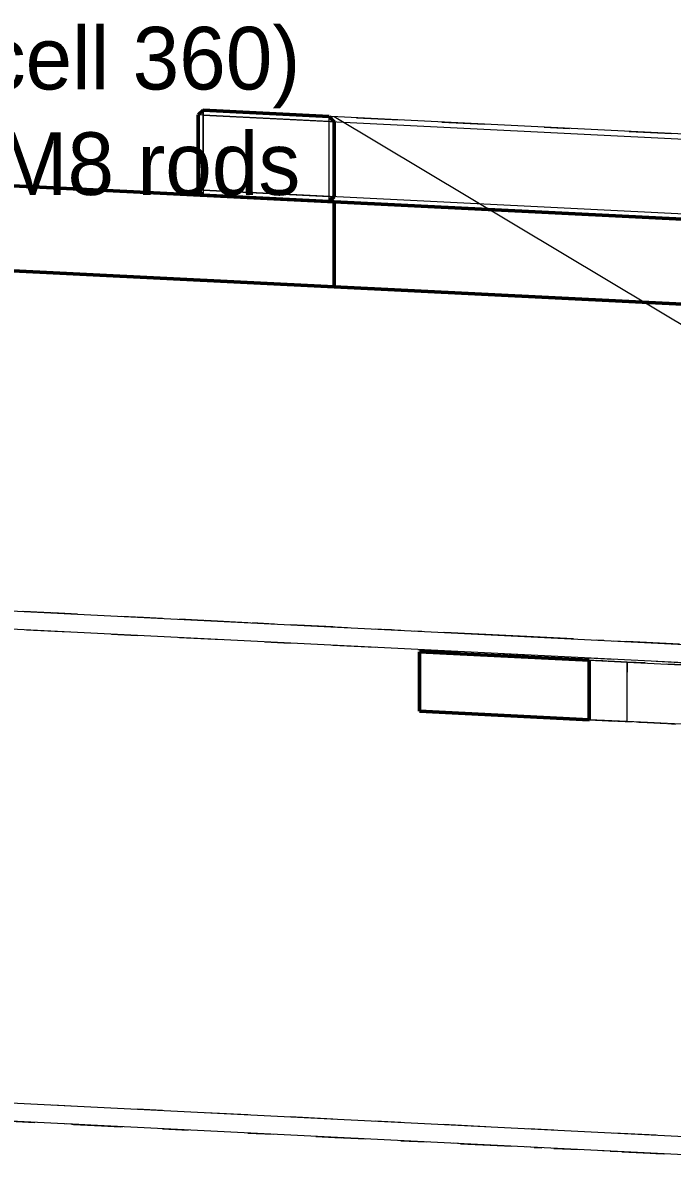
# Model space of a CAD drawing. Header units: metres. Extents: x 10 to 831, y 10 to 584.
# Drawn here: x 155.85 to 174.93, y 450.61 to 484.01 of the extents above; entities that cross this region are included whole.
import ezdxf
from ezdxf.enums import TextEntityAlignment as Align

# ---------------------------------------------------------------- set-up
doc = ezdxf.new("R2010")
doc.units = ezdxf.units.M
for name, color, linetype, lineweight in [('CUT', 7, 'Continuous', 50), ('TXT', 7, 'Continuous', 18), ('VIS', 8, 'Continuous', 13)]:
    doc.layers.add(name, color=color, linetype=linetype, lineweight=lineweight)

msp = doc.modelspace()

# ---------------------------------------------------------------- linework, layer by layer
at = {"layer": 'CUT'}
for p, q in [((165, 478.752), (30, 485.502)), ((30, 483.002), (165, 476.252)), ((161.15, 481.445), (161, 481.303)), ((164.85, 481.26), (161.15, 481.445)), ((161, 481.303), (161, 479.102)), ((165, 481.102), (164.85, 481.26)), ((165, 478.903), (165, 481.102)), ((161, 479.102), (161.15, 478.945)), ((161.15, 478.945), (164.85, 478.76)), ((164.85, 478.76), (165, 478.903)), ((165, 476.252), (165, 478.752)), ((315, 471.252), (165, 478.752)), ((165, 478.752), (165, 476.252)), ((165, 476.252), (315, 468.752)), ((172.486, 465.278), (167.5, 465.528)), ((167.5, 465.528), (167.5, 463.778)), ((172.486, 463.528), (172.486, 465.278)), ((167.5, 463.778), (172.486, 463.528))]:
    msp.add_line(p, q, dxfattribs=at)
at = {"layer": 'TXT'}
msp.add_line((195, 463.252), (165, 481.252), dxfattribs=at)
at = {"layer": 'VIS'}
for p, q in [((30, 485.503), (161.251, 478.94)), ((161.001, 478.952), (30, 485.503)), ((165, 478.752), (30, 485.502)), ((165, 476.252), (30, 483.002)), ((30, 483.002), (165, 476.252)), ((30, 483.002), (165, 476.252)), ((161, 481.303), (161.15, 481.445)), ((161, 481.303), (161.15, 481.445)), ((161.15, 481.445), (161.15, 481.295)), ((161.15, 481.445), (161.15, 481.445)), ((161.15, 481.445), (164.85, 481.26)), ((164.85, 481.26), (161.15, 481.445)), ((161.15, 481.295), (161.15, 481.37)), ((163.653, 481.32), (162.401, 481.382)), ((162.652, 481.37), (163.904, 481.308)), ((161.15, 481.295), (161, 481.303)), ((161, 479.102), (161, 481.303)), ((161, 481.303), (161, 481.303)), ((161, 479.102), (161, 481.303)), ((161.15, 479.095), (161.15, 481.295)), ((161.15, 481.295), (318.85, 473.41)), ((164.85, 481.11), (161.15, 481.295)), ((161.15, 481.295), (161.15, 479.095)), ((164.85, 481.26), (165, 481.102)), ((164.85, 481.11), (164.85, 481.26)), ((164.85, 481.26), (164.85, 481.26)), ((165, 481.102), (164.85, 481.26)), ((165, 481.102), (164.85, 481.11)), ((164.85, 478.91), (164.85, 481.11)), ((315.846, 473.71), (164.905, 481.257)), ((165, 481.102), (165, 478.903)), ((165, 481.102), (165, 481.102)), ((165, 478.903), (165, 481.102)), ((165.655, 481.22), (166.907, 481.157)), ((168.159, 481.094), (169.41, 481.032)), ((171.162, 480.945), (171.913, 480.907)), ((173.666, 480.819), (174.917, 480.756)), ((155.736, 479.216), (155.985, 479.203)), ((156.099, 479.197), (155.849, 479.21)), ((156.194, 479.193), (155.965, 479.204)), ((156.099, 479.197), (156.349, 479.185)), ((156.383, 479.183), (156.134, 479.196)), ((156.386, 479.183), (156.136, 479.196)), ((156.194, 479.193), (156.422, 479.182)), ((157.095, 479.148), (156.345, 479.185)), ((156.383, 479.183), (156.633, 479.171)), ((156.386, 479.183), (156.636, 479.17)), ((156.731, 479.166), (156.482, 479.178)), ((157.837, 479.111), (156.589, 479.173)), ((156.595, 479.173), (156.845, 479.161)), ((156.731, 479.166), (156.979, 479.154)), ((156.838, 479.161), (158.087, 479.098)), ((157.091, 479.148), (156.841, 479.161)), ((157.091, 479.148), (157.34, 479.135)), ((157.383, 479.134), (157.133, 479.146)), ((157.577, 479.123), (157.345, 479.135)), ((157.6, 479.122), (157.35, 479.135)), ((157.383, 479.134), (157.633, 479.121)), ((157.385, 479.133), (158.135, 479.096)), ((157.724, 479.116), (157.476, 479.129)), ((157.55, 479.125), (159.3, 479.038)), ((159.313, 479.037), (157.565, 479.125)), ((157.577, 479.123), (157.81, 479.112)), ((157.6, 479.122), (157.85, 479.11)), ((157.885, 479.108), (157.635, 479.12)), ((157.724, 479.116), (157.973, 479.104)), ((159.05, 479.05), (157.8, 479.113)), ((157.814, 479.112), (159.562, 479.024)), ((158.095, 479.097), (157.845, 479.11)), ((158.095, 479.097), (158.346, 479.085)), ((158.382, 479.083), (158.132, 479.096)), ((158.382, 479.083), (158.632, 479.071)), ((158.55, 479.075), (159.3, 479.038)), ((158.884, 479.058), (158.634, 479.071)), ((159.095, 479.048), (158.845, 479.06)), ((159.1, 479.048), (158.85, 479.06)), ((158.884, 479.058), (159.134, 479.046)), ((159.215, 479.041), (158.967, 479.054)), ((159.086, 479.048), (159.336, 479.035)), ((159.095, 479.048), (159.345, 479.035)), ((159.381, 479.034), (159.131, 479.046)), ((159.44, 479.031), (159.206, 479.042)), ((159.215, 479.041), (159.464, 479.029)), ((159.381, 479.034), (159.631, 479.021)), ((161.15, 478.945), (161, 479.102)), ((161, 479.102), (161.15, 479.095)), ((161, 479.102), (161, 479.102)), ((161, 479.102), (161.15, 478.945)), ((161.15, 479.095), (161.075, 479.099)), ((318.85, 471.21), (161.15, 479.095)), ((161.15, 479.095), (161.15, 478.945)), ((161.15, 479.095), (164.85, 478.91)), ((159.44, 479.031), (159.674, 479.019)), ((159.883, 479.009), (159.633, 479.021)), ((160.596, 478.973), (159.845, 479.01)), ((160.101, 478.998), (159.851, 479.01)), ((159.883, 479.009), (160.133, 478.996)), ((160.209, 478.992), (159.96, 479.005)), ((160.101, 478.998), (160.35, 478.985)), ((160.209, 478.992), (160.457, 478.979)), ((160.583, 478.973), (160.334, 478.986)), ((160.583, 478.973), (160.833, 478.961)), ((160.596, 478.973), (160.846, 478.96)), ((160.881, 478.959), (160.63, 478.971)), ((160.883, 478.959), (160.633, 478.971)), ((161.05, 478.95), (160.8, 478.962)), ((161.05, 478.95), (161.3, 478.938)), ((164.85, 478.76), (161.15, 478.945)), ((161.15, 478.945), (161.15, 478.945)), ((164.85, 478.76), (161.15, 478.945)), ((162.5, 478.878), (162.25, 478.89)), ((162.5, 478.878), (162.75, 478.865)), ((164, 478.803), (163.75, 478.815)), ((164, 478.803), (164.25, 478.79)), ((165, 478.752), (164.75, 478.765)), ((164.85, 478.76), (164.85, 478.91)), ((164.85, 478.91), (165, 478.903)), ((165, 478.903), (164.85, 478.76)), ((165, 478.903), (164.85, 478.76)), ((164.85, 478.76), (164.85, 478.76)), ((165, 478.903), (165, 478.903)), ((165, 476.252), (165, 478.752)), ((165, 478.752), (165, 478.752)), ((165, 478.752), (165, 476.252)), ((315, 471.252), (165, 478.752)), ((315, 471.252), (165, 478.752)), ((165, 476.252), (165, 478.752)), ((165, 478.752), (165, 478.752)), ((315, 471.252), (165, 478.752)), ((165, 476.252), (165, 478.752)), ((165.655, 478.72), (166.406, 478.682)), ((168.159, 478.594), (168.91, 478.557)), ((170.662, 478.47), (171.413, 478.432)), ((173.666, 478.319), (174.417, 478.281)), ((151.633, 476.921), (155.875, 476.709)), ((155.311, 476.737), (156.786, 476.663)), ((156.05, 476.7), (155.8, 476.712)), ((155.858, 476.709), (156.107, 476.697)), ((155.935, 476.706), (161.682, 476.418)), ((156.006, 476.702), (156.756, 476.664)), ((156.05, 476.7), (156.3, 476.688)), ((156.095, 476.697), (156.345, 476.686)), ((156.3, 476.688), (157.049, 476.65)), ((157.05, 476.65), (158.8, 476.562)), ((157.095, 476.648), (157.345, 476.635)), ((157.302, 476.637), (157.097, 476.648)), ((157.576, 476.624), (157.826, 476.611)), ((157.856, 476.61), (158.105, 476.597)), ((157.991, 476.603), (158.241, 476.591)), ((158.005, 476.602), (158.255, 476.589)), ((158.05, 476.6), (158.8, 476.562)), ((158.297, 476.587), (159.047, 476.55)), ((158.528, 476.576), (158.323, 476.587)), ((158.595, 476.572), (158.845, 476.56)), ((158.681, 476.568), (160.155, 476.495)), ((159.55, 476.525), (159.3, 476.538)), ((159.355, 476.535), (159.605, 476.523)), ((159.595, 476.523), (159.845, 476.51)), ((160.005, 476.502), (160.255, 476.49)), ((160.071, 476.499), (160.32, 476.486)), ((160.295, 476.488), (160.545, 476.475)), ((160.55, 476.475), (162.3, 476.388)), ((160.596, 476.472), (160.846, 476.46)), ((161.05, 476.45), (161.8, 476.413)), ((161.353, 476.435), (161.602, 476.423)), ((161.505, 476.427), (162.255, 476.39)), ((161.63, 476.421), (163.105, 476.348)), ((162.096, 476.397), (162.346, 476.385)), ((162.293, 476.388), (162.543, 476.375)), ((162.55, 476.375), (162.3, 476.388)), ((162.55, 476.375), (162.8, 476.363)), ((162.851, 476.36), (163.101, 476.348)), ((163.096, 476.348), (163.346, 476.335)), ((163.504, 476.327), (163.755, 476.315)), ((163.791, 476.313), (164.541, 476.275)), ((164.05, 476.3), (165.3, 476.238)), ((164.05, 476.3), (165.3, 476.238)), ((164.596, 476.273), (164.846, 476.26)), ((164.849, 476.26), (165.099, 476.248)), ((164.928, 476.256), (169.676, 476.019)), ((165, 476.252), (165, 476.252)), ((165, 476.252), (314.75, 468.765)), ((165, 476.252), (165, 476.252)), ((165, 476.252), (315, 468.752)), ((315, 468.752), (165, 476.252)), ((165.004, 476.252), (165.754, 476.215)), ((165.597, 476.222), (165.847, 476.21)), ((165.789, 476.213), (166.538, 476.175)), ((166.348, 476.185), (166.598, 476.173)), ((167.004, 476.153), (167.754, 476.115)), ((167.05, 476.15), (168.8, 476.062)), ((167.55, 476.125), (168.8, 476.062)), ((167.786, 476.113), (168.536, 476.076)), ((168.097, 476.098), (168.347, 476.085)), ((168.346, 476.085), (168.596, 476.072)), ((168.428, 476.081), (175.174, 475.744)), ((169.003, 476.053), (169.253, 476.04)), ((169.097, 476.048), (169.347, 476.035)), ((169.285, 476.038), (170.034, 476.001)), ((169.845, 476.01), (170.095, 475.997)), ((170.55, 475.975), (171.8, 475.913)), ((170.598, 475.972), (170.848, 475.96)), ((171.003, 475.952), (171.253, 475.94)), ((171.05, 475.95), (171.8, 475.913)), ((173.258, 475.84), (171.263, 475.94)), ((171.598, 475.923), (171.848, 475.91)), ((171.843, 475.91), (172.093, 475.898)), ((172.502, 475.877), (173.252, 475.84)), ((173.098, 475.848), (173.348, 475.835)), ((173.342, 475.836), (173.592, 475.823)), ((173.55, 475.825), (175.3, 475.738)), ((174.05, 475.8), (175.3, 475.738)), ((174.099, 475.798), (174.349, 475.785)), ((174.502, 475.778), (174.752, 475.765)), ((30, 473.002), (450, 452.002)), ((450, 451.467), (30, 472.467)), ((156.876, 466.659), (155.849, 466.71)), ((156.075, 466.698), (155.871, 466.709)), ((157.457, 466.63), (156.707, 466.667)), ((159.378, 466.534), (158.734, 466.566)), ((159.956, 466.505), (159.207, 466.542)), ((161.524, 466.426), (160.451, 466.48)), ((162.455, 466.38), (161.206, 466.442)), ((163.241, 466.341), (162.597, 466.373)), ((155.957, 466.169), (157.207, 466.107)), ((158.456, 466.045), (159.206, 466.007)), ((164.953, 466.255), (163.704, 466.317)), ((165.387, 466.233), (164.314, 466.287)), ((166.953, 466.155), (166.203, 466.192)), ((166.675, 466.169), (166.46, 466.18)), ((167.566, 466.124), (167.343, 466.135)), ((169.451, 466.03), (168.202, 466.093)), ((169.795, 466.012), (168.235, 466.091)), ((171.041, 465.951), (169.045, 466.05)), ((160.455, 465.944), (161.705, 465.882)), ((162.954, 465.82), (163.704, 465.783)), ((164.953, 465.72), (166.203, 465.658)), ((172.024, 465.901), (170.464, 465.98)), ((171.451, 465.93), (170.701, 465.967)), ((172.915, 465.856), (172.692, 465.868)), ((174.45, 465.78), (173.2, 465.842)), ((175.144, 465.745), (173.584, 465.823)), ((167.452, 465.595), (168.702, 465.533)), ((170.014, 465.402), (167.5, 465.528)), ((170.003, 465.402), (167.5, 465.528)), ((169.5, 465.428), (167.5, 465.528)), ((169.5, 465.428), (167.5, 465.528)), ((167.5, 463.778), (167.5, 465.528)), ((167.5, 465.528), (167.5, 465.528)), ((167.5, 465.528), (172.486, 465.278)), ((167.5, 465.528), (167.5, 463.778)), ((169.951, 465.47), (170.701, 465.433)), ((171.091, 465.348), (170.552, 465.375)), ((172, 465.303), (171.25, 465.34)), ((172, 465.303), (171.25, 465.34)), ((172.45, 465.345), (173.2, 465.308)), ((171.809, 465.312), (171.63, 465.321)), ((173.007, 465.252), (172.256, 465.289)), ((172.486, 465.278), (173.605, 465.222)), ((172.486, 465.278), (172.672, 465.269)), ((172.486, 465.278), (172.672, 465.269)), ((172.486, 465.278), (172.672, 465.269)), ((172.486, 465.278), (172.672, 465.269)), ((172.486, 465.278), (172.672, 465.269)), ((172.486, 465.278), (172.672, 465.269)), ((172.486, 463.528), (172.486, 465.278)), ((172.486, 465.278), (172.486, 464.986)), ((172.887, 465.258), (172.707, 465.267)), ((173.605, 465.222), (173.046, 465.25)), ((173.605, 465.222), (173.046, 465.25)), ((173.605, 465.222), (173.046, 465.25)), ((173.605, 465.222), (173.046, 465.25)), ((173.605, 465.222), (173.046, 465.25)), ((173.605, 465.222), (173.046, 465.25)), ((173.232, 465.241), (173.605, 465.222)), ((173.232, 465.241), (173.605, 465.222)), ((173.232, 465.241), (173.605, 465.222)), ((173.232, 465.241), (173.605, 465.222)), ((173.232, 465.241), (173.605, 465.222)), ((173.232, 465.241), (173.605, 465.222)), ((173.605, 465.222), (173.426, 465.231)), ((173.605, 465.222), (175.188, 465.143)), ((173.605, 465.222), (173.605, 465.222)), ((173.605, 465.222), (173.605, 465.222)), ((173.605, 465.222), (173.875, 465.209)), ((174.133, 465.196), (173.605, 465.222)), ((173.605, 465.222), (174.397, 465.183)), ((173.605, 465.222), (173.605, 465.222)), ((173.605, 465.222), (173.605, 465.222)), ((173.605, 465.222), (173.875, 465.209)), ((174.133, 465.196), (173.605, 465.222)), ((173.605, 465.222), (174.397, 465.183)), ((173.605, 465.222), (173.605, 465.222)), ((173.605, 465.222), (173.605, 465.222)), ((173.605, 465.222), (173.875, 465.209)), ((174.133, 465.196), (173.605, 465.222)), ((173.605, 465.222), (174.397, 465.183)), ((173.605, 465.222), (173.605, 465.222)), ((173.605, 465.222), (173.605, 465.222)), ((173.605, 465.222), (173.875, 465.209)), ((174.133, 465.196), (173.605, 465.222)), ((173.605, 465.222), (174.397, 465.183)), ((173.605, 465.222), (173.605, 465.222)), ((173.605, 465.222), (173.605, 465.222)), ((173.605, 465.222), (173.875, 465.209)), ((174.133, 465.196), (173.605, 465.222)), ((173.605, 465.222), (174.397, 465.183)), ((173.605, 465.222), (173.605, 465.222)), ((173.605, 465.222), (173.605, 465.222)), ((173.605, 465.222), (173.875, 465.209)), ((174.133, 465.196), (173.605, 465.222)), ((173.605, 465.222), (174.397, 465.183)), ((173.605, 465.222), (173.605, 465.222)), ((173.605, 463.472), (173.605, 465.222)), ((173.605, 463.472), (173.605, 465.222)), ((173.605, 465.222), (173.605, 464.93)), ((173.605, 465.222), (173.605, 464.93)), ((173.605, 465.222), (173.605, 464.93)), ((173.605, 465.222), (173.605, 464.93)), ((173.605, 465.222), (173.605, 464.93)), ((174.45, 465.245), (175.699, 465.183)), ((175.5, 465.127), (174.75, 465.165)), ((175.5, 465.127), (174.75, 465.165)), ((167.5, 463.778), (167.5, 463.778)), ((167.5, 463.778), (171.142, 463.596)), ((167.5, 463.778), (169.753, 463.665)), ((167.5, 463.778), (169.731, 463.666)), ((167.5, 463.778), (170.736, 463.615)), ((167.5, 463.778), (169.746, 463.665)), ((167.5, 463.778), (170.75, 463.615)), ((167.5, 463.778), (170.75, 463.615)), ((172.486, 463.528), (167.5, 463.778)), ((170.474, 463.629), (170.722, 463.616)), ((170.494, 463.628), (171.742, 463.565)), ((170.504, 463.627), (172.256, 463.539)), ((171.466, 463.579), (173.201, 463.493)), ((171.482, 463.578), (172.726, 463.516)), ((171.87, 463.559), (172.598, 463.523)), ((173.605, 463.472), (172.486, 463.528)), ((172.49, 463.528), (173.239, 463.49)), ((172.5, 463.528), (173.75, 463.465)), ((172.5, 463.528), (173.75, 463.465)), ((173.327, 463.486), (173.57, 463.474)), ((175.188, 463.393), (173.605, 463.472)), ((173.605, 463.472), (173.605, 463.472)), ((174.686, 463.418), (173.875, 463.458)), ((174.686, 463.418), (173.875, 463.458)), ((174.686, 463.418), (173.875, 463.458)), ((174.686, 463.418), (173.875, 463.458)), ((174.686, 463.418), (173.875, 463.458)), ((174.686, 463.418), (173.875, 463.458)), ((173.945, 463.455), (174.193, 463.443)), ((173.971, 463.454), (174.219, 463.442)), ((174.008, 463.452), (174.759, 463.415)), ((174.784, 463.413), (175.026, 463.401)), ((30, 458.538), (235.672, 448.254)), ((235.422, 447.731), (30, 458.003)), ((157.457, 452.164), (156.707, 452.202)), ((159.956, 452.039), (159.207, 452.077)), ((162.455, 451.915), (161.206, 451.977)), ((154.958, 451.755), (156.207, 451.692)), ((157.287, 451.638), (157.082, 451.649)), ((158.572, 451.574), (157.132, 451.646)), ((164.953, 451.79), (163.704, 451.852)), ((166.953, 451.69), (166.203, 451.728)), ((157.287, 451.638), (157.493, 451.628)), ((157.337, 451.635), (158.777, 451.563)), ((157.457, 451.63), (158.706, 451.567)), ((159.956, 451.505), (160.705, 451.467)), ((162.455, 451.38), (163.204, 451.343)), ((169.451, 451.565), (168.202, 451.627)), ((171.451, 451.465), (170.701, 451.502)), ((174.45, 451.315), (173.2, 451.377)), ((164.454, 451.28), (165.203, 451.242)), ((165.696, 451.217), (164.621, 451.272)), ((164.836, 451.26), (165.911, 451.207)), ((166.953, 451.155), (167.702, 451.118)), ((169.135, 451.045), (168.49, 451.078)), ((168.705, 451.067), (169.35, 451.035)), ((168.952, 451.055), (170.202, 450.993)), ((170.871, 450.959), (170.648, 450.97)), ((170.871, 450.959), (171.094, 450.948)), ((171.451, 450.93), (172.201, 450.893)), ((173.104, 450.848), (172.88, 450.858)), ((173.104, 450.848), (173.327, 450.836)), ((173.45, 450.83), (174.699, 450.767)), ((174.443, 450.78), (174.22, 450.792)), ((174.443, 450.78), (174.666, 450.769))]:
    msp.add_line(p, q, dxfattribs=at)

# ---------------------------------------------------------------- texts
at = {"layer": 'TXT'}
for s, p in [('carved panjara 3.0 x 3.0 (walnut, girih stars, cell 360)', (164, 482.052)), ('hung 20 mm under the C200 purlins on M8 rods', (164, 478.952))]:
    msp.add_text(s, height=1.84, dxfattribs=at).set_placement(p, align=Align.RIGHT)

doc.saveas('drawing.dxf')
